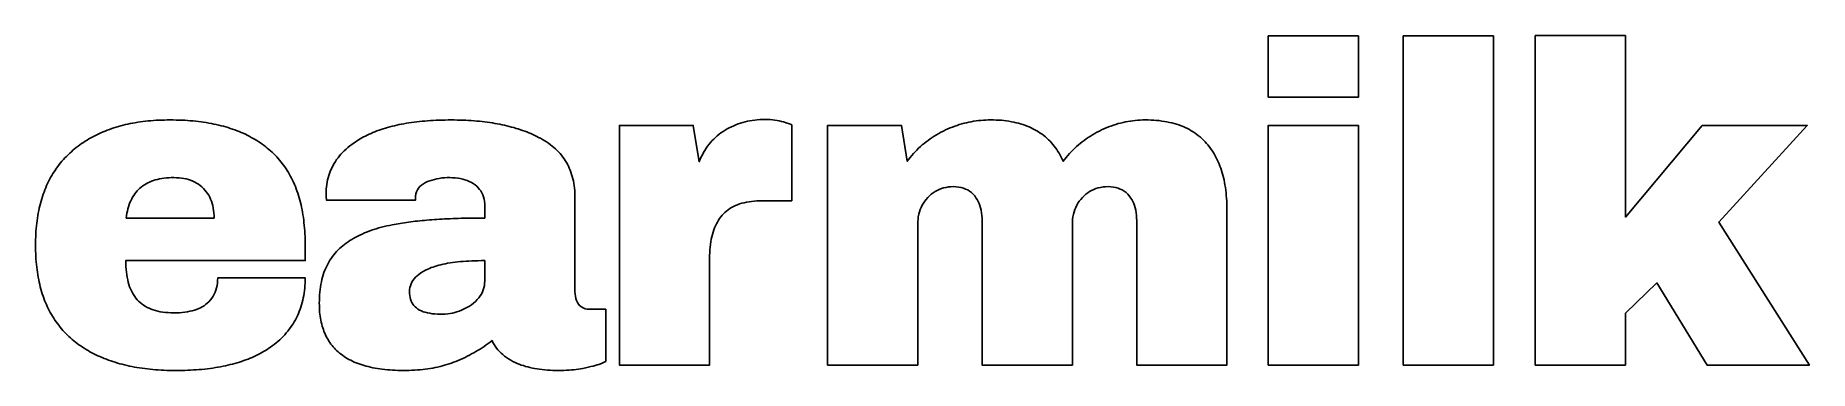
# Model space of a CAD drawing. Header units: millimetres. Extents: x 5 to 177, y 5 to 37.
import ezdxf

# ---------------------------------------------------------------- set-up
doc = ezdxf.new("R2010")
doc.units = ezdxf.units.MM
doc.layers.add('CUT', color=7, linetype='Continuous')

msp = doc.modelspace()

# ---------------------------------------------------------------- linework, layer by layer
at = {"layer": 'CUT'}
for points in [[(124.64, 31.49), (124.64, 37.43), (133.39, 37.43), (133.39, 31.49)], [(137.75, 5.53), (137.75, 37.43), (146.5, 37.43), (146.5, 5.53)], [(166.74, 28.76), (176.95, 28.76), (168.37, 19.39), (177.17, 5.53), (167.23, 5.53), (162.34, 13.49), (159.31, 10.54), (159.31, 5.53), (150.55, 5.53), (150.55, 37.47), (159.31, 37.47), (159.31, 19.87)], [(31.18, 17.14), (31.18, 15.65), (13.76, 15.65), (13.76, 15.36), (13.77, 15.07), (13.79, 14.8), (13.82, 14.54), (13.85, 14.28), (13.9, 14.03), (13.95, 13.79), (14, 13.56), (14.07, 13.34), (14.14, 13.12), (14.23, 12.92), (14.32, 12.72), (14.41, 12.53), (14.52, 12.35), (14.63, 12.18), (14.75, 12.02), (14.88, 11.86), (15.01, 11.72), (15.16, 11.58), (15.31, 11.45), (15.48, 11.33), (15.65, 11.22), (15.83, 11.12), (16.02, 11.03), (16.22, 10.95), (16.43, 10.87), (16.65, 10.8), (16.87, 10.75), (17.11, 10.7), (17.35, 10.66), (17.61, 10.63), (17.87, 10.61), (18.14, 10.59), (18.42, 10.59), (18.71, 10.59), (18.99, 10.6), (19.25, 10.62), (19.51, 10.65), (19.76, 10.69), (19.99, 10.74), (20.22, 10.79), (20.44, 10.85), (20.64, 10.92), (20.84, 11), (21.02, 11.08), (21.19, 11.18), (21.36, 11.28), (21.51, 11.39), (21.65, 11.51), (21.82, 11.67), (21.97, 11.84), (22.11, 12.01), (22.23, 12.2), (22.34, 12.39), (22.43, 12.59), (22.51, 12.8), (22.57, 13.02), (22.62, 13.24), (22.66, 13.48), (22.68, 13.72), (22.69, 13.98), (31.18, 13.98), (31.18, 13.72), (31.17, 13.47), (31.15, 13.22), (31.13, 12.98), (31.11, 12.74), (31.07, 12.5), (31.04, 12.27), (30.99, 12.04), (30.94, 11.81), (30.89, 11.59), (30.82, 11.37), (30.76, 11.15), (30.68, 10.93), (30.6, 10.72), (30.52, 10.52), (30.42, 10.31), (30.33, 10.11), (30.22, 9.92), (30.12, 9.72), (30, 9.53), (29.88, 9.35), (29.75, 9.17), (29.62, 8.99), (29.48, 8.81), (29.34, 8.64), (29.19, 8.47), (29.03, 8.3), (28.87, 8.14), (28.7, 7.98), (28.53, 7.82), (28.35, 7.67), (28.16, 7.52), (27.97, 7.38), (27.81, 7.26), (27.65, 7.15), (27.48, 7.04), (27.31, 6.94), (27.14, 6.83), (26.96, 6.73), (26.79, 6.63), (26.6, 6.54), (26.42, 6.45), (26.23, 6.36), (26.03, 6.27), (25.84, 6.19), (25.63, 6.11), (25.43, 6.03), (25.22, 5.96), (25.01, 5.88), (24.8, 5.81), (24.58, 5.75), (24.36, 5.68), (24.13, 5.62), (23.9, 5.57), (23.67, 5.51), (23.44, 5.46), (23.2, 5.41), (22.95, 5.36), (22.71, 5.32), (22.46, 5.28), (22.21, 5.24), (21.95, 5.2), (21.69, 5.17), (21.43, 5.14), (21.16, 5.11), (20.89, 5.09), (20.61, 5.07), (20.34, 5.05), (20.05, 5.04), (19.77, 5.02), (19.48, 5.01), (19.19, 5.01), (18.89, 5), (18.6, 5), (18.31, 5), (18.03, 5.01), (17.75, 5.01), (17.47, 5.02), (17.19, 5.04), (16.92, 5.05), (16.65, 5.07), (16.39, 5.1), (16.12, 5.12), (15.86, 5.15), (15.61, 5.18), (15.35, 5.21), (15.1, 5.25), (14.85, 5.29), (14.61, 5.33), (14.36, 5.38), (14.12, 5.43), (13.89, 5.48), (13.65, 5.54), (13.42, 5.6), (13.19, 5.66), (12.97, 5.72), (12.74, 5.79), (12.52, 5.86), (12.31, 5.93), (12.09, 6.01), (11.88, 6.09), (11.67, 6.17), (11.47, 6.25), (11.26, 6.34), (11.06, 6.43), (10.87, 6.52), (10.67, 6.62), (10.48, 6.72), (10.29, 6.82), (10.11, 6.93), (9.92, 7.04), (9.74, 7.15), (9.57, 7.26), (9.39, 7.38), (9.22, 7.5), (9.05, 7.63), (8.89, 7.75), (8.72, 7.88), (8.56, 8.01), (8.4, 8.15), (8.25, 8.29), (8.09, 8.44), (7.95, 8.59), (7.8, 8.74), (7.66, 8.89), (7.52, 9.05), (7.39, 9.21), (7.26, 9.38), (7.13, 9.54), (7, 9.71), (6.89, 9.89), (6.77, 10.07), (6.66, 10.25), (6.55, 10.43), (6.44, 10.62), (6.34, 10.81), (6.24, 11), (6.15, 11.2), (6.06, 11.39), (5.97, 11.6), (5.89, 11.8), (5.81, 12.01), (5.74, 12.22), (5.66, 12.44), (5.6, 12.66), (5.53, 12.88), (5.47, 13.11), (5.41, 13.33), (5.36, 13.57), (5.31, 13.8), (5.27, 14.04), (5.22, 14.28), (5.18, 14.52), (5.15, 14.77), (5.12, 15.02), (5.09, 15.28), (5.07, 15.53), (5.05, 15.79), (5.03, 16.06), (5.02, 16.32), (5.01, 16.59), (5, 16.87), (5, 17.14), (5, 17.42), (5.01, 17.69), (5.02, 17.96), (5.03, 18.23), (5.05, 18.5), (5.07, 18.76), (5.09, 19.02), (5.12, 19.27), (5.15, 19.52), (5.19, 19.77), (5.23, 20.02), (5.27, 20.26), (5.32, 20.5), (5.37, 20.73), (5.42, 20.97), (5.48, 21.2), (5.54, 21.42), (5.61, 21.64), (5.68, 21.87), (5.75, 22.08), (5.83, 22.3), (5.91, 22.51), (5.99, 22.71), (6.08, 22.92), (6.17, 23.12), (6.27, 23.32), (6.37, 23.51), (6.47, 23.71), (6.58, 23.89), (6.69, 24.08), (6.81, 24.26), (6.93, 24.44), (7.05, 24.62), (7.17, 24.79), (7.3, 24.96), (7.44, 25.13), (7.57, 25.29), (7.71, 25.45), (7.86, 25.61), (8.01, 25.76), (8.16, 25.92), (8.32, 26.06), (8.48, 26.21), (8.64, 26.35), (8.8, 26.48), (8.96, 26.61), (9.13, 26.74), (9.3, 26.87), (9.47, 26.99), (9.65, 27.11), (9.83, 27.23), (10.01, 27.34), (10.19, 27.45), (10.38, 27.56), (10.57, 27.66), (10.76, 27.76), (10.96, 27.86), (11.15, 27.95), (11.35, 28.04), (11.56, 28.13), (11.76, 28.21), (11.97, 28.29), (12.18, 28.37), (12.4, 28.45), (12.61, 28.52), (12.83, 28.59), (13.05, 28.65), (13.28, 28.71), (13.51, 28.77), (13.74, 28.83), (13.97, 28.88), (14.2, 28.93), (14.44, 28.98), (14.68, 29.02), (14.93, 29.06), (15.17, 29.1), (15.42, 29.13), (15.68, 29.16), (15.93, 29.19), (16.19, 29.21), (16.45, 29.23), (16.71, 29.25), (16.98, 29.26), (17.25, 29.27), (17.52, 29.28), (17.79, 29.29), (18.07, 29.29), (18.36, 29.29), (18.64, 29.28), (18.92, 29.27), (19.2, 29.26), (19.48, 29.25), (19.75, 29.23), (20.02, 29.21), (20.29, 29.19), (20.55, 29.16), (20.81, 29.13), (21.07, 29.1), (21.32, 29.07), (21.57, 29.03), (21.82, 28.99), (22.07, 28.94), (22.31, 28.89), (22.55, 28.84), (22.78, 28.79), (23.02, 28.73), (23.25, 28.67), (23.47, 28.61), (23.69, 28.54), (23.91, 28.47), (24.13, 28.4), (24.34, 28.32), (24.56, 28.24), (24.76, 28.16), (24.97, 28.08), (25.17, 27.99), (25.37, 27.9), (25.56, 27.8), (25.75, 27.71), (25.94, 27.6), (26.13, 27.5), (26.31, 27.39), (26.49, 27.29), (26.67, 27.17), (26.84, 27.06), (27.01, 26.94), (27.18, 26.82), (27.34, 26.69), (27.5, 26.56), (27.66, 26.43), (27.81, 26.3), (27.97, 26.16), (28.12, 26.01), (28.27, 25.86), (28.41, 25.71), (28.55, 25.56), (28.69, 25.4), (28.82, 25.24), (28.95, 25.07), (29.08, 24.9), (29.2, 24.73), (29.32, 24.56), (29.43, 24.38), (29.54, 24.2), (29.65, 24.01), (29.75, 23.82), (29.85, 23.63), (29.95, 23.44), (30.04, 23.24), (30.13, 23.03), (30.22, 22.83), (30.3, 22.62), (30.38, 22.41), (30.45, 22.19), (30.52, 21.97), (30.59, 21.75), (30.65, 21.52), (30.71, 21.29), (30.77, 21.06), (30.82, 20.82), (30.87, 20.58), (30.92, 20.34), (30.96, 20.09), (31, 19.84), (31.03, 19.58), (31.06, 19.33), (31.09, 19.07), (31.11, 18.8), (31.13, 18.53), (31.15, 18.26), (31.16, 17.99), (31.17, 17.71), (31.18, 17.43)], [(57.36, 21.72), (57.36, 12.66), (57.37, 12.41), (57.4, 12.19), (57.45, 11.97), (57.52, 11.78), (57.6, 11.59), (57.71, 11.42), (57.84, 11.28), (57.99, 11.16), (58.15, 11.06), (58.34, 10.99), (58.54, 10.95), (58.77, 10.94), (60.35, 10.94), (60.35, 5.88), (60.26, 5.83), (60.12, 5.76), (59.92, 5.69), (59.67, 5.59), (59.5, 5.54), (59.32, 5.48), (59.11, 5.42), (58.89, 5.37), (58.65, 5.31), (58.39, 5.25), (58.11, 5.2), (57.9, 5.16), (57.69, 5.13), (57.47, 5.1), (57.25, 5.07), (57.02, 5.05), (56.78, 5.03), (56.54, 5.02), (56.29, 5.01), (56.04, 5), (55.78, 5), (55.5, 5), (55.22, 5.01), (54.95, 5.02), (54.69, 5.04), (54.43, 5.06), (54.17, 5.09), (53.93, 5.12), (53.69, 5.15), (53.45, 5.19), (53.22, 5.24), (52.99, 5.29), (52.77, 5.34), (52.56, 5.4), (52.35, 5.47), (52.15, 5.53), (51.95, 5.61), (51.76, 5.69), (51.57, 5.77), (51.34, 5.88), (51.12, 6), (50.91, 6.13), (50.72, 6.26), (50.53, 6.4), (50.35, 6.54), (50.18, 6.69), (50.03, 6.84), (49.88, 7.01), (49.74, 7.17), (49.62, 7.35), (49.51, 7.53), (49.4, 7.71), (49.31, 7.9), (49.12, 7.76), (48.93, 7.62), (48.74, 7.48), (48.55, 7.34), (48.35, 7.21), (48.15, 7.08), (47.95, 6.96), (47.74, 6.83), (47.54, 6.72), (47.33, 6.6), (47.12, 6.49), (46.9, 6.38), (46.69, 6.27), (46.47, 6.17), (46.25, 6.07), (46.02, 5.97), (45.8, 5.88), (45.57, 5.79), (45.36, 5.71), (45.15, 5.64), (44.93, 5.57), (44.71, 5.51), (44.49, 5.45), (44.26, 5.39), (44.03, 5.33), (43.8, 5.29), (43.56, 5.24), (43.32, 5.2), (43.08, 5.16), (42.83, 5.13), (42.58, 5.1), (42.33, 5.07), (42.07, 5.05), (41.81, 5.03), (41.54, 5.02), (41.28, 5.01), (41, 5), (40.73, 5), (40.45, 5), (40.18, 5.01), (39.92, 5.02), (39.66, 5.03), (39.4, 5.05), (39.15, 5.07), (38.9, 5.09), (38.66, 5.12), (38.42, 5.15), (38.19, 5.19), (37.96, 5.23), (37.74, 5.27), (37.52, 5.32), (37.3, 5.37), (37.1, 5.42), (36.89, 5.48), (36.69, 5.54), (36.5, 5.61), (36.31, 5.68), (36.12, 5.75), (35.94, 5.82), (35.76, 5.91), (35.59, 5.99), (35.42, 6.08), (35.26, 6.17), (35.1, 6.26), (34.95, 6.36), (34.8, 6.47), (34.66, 6.57), (34.52, 6.68), (34.39, 6.8), (34.26, 6.92), (34.13, 7.04), (34.01, 7.16), (33.9, 7.29), (33.79, 7.42), (33.68, 7.56), (33.58, 7.7), (33.48, 7.85), (33.39, 7.99), (33.31, 8.14), (33.22, 8.3), (33.15, 8.46), (33.07, 8.62), (33, 8.79), (32.94, 8.96), (32.88, 9.13), (32.83, 9.31), (32.78, 9.49), (32.73, 9.68), (32.69, 9.87), (32.66, 10.06), (32.63, 10.25), (32.6, 10.46), (32.58, 10.66), (32.57, 10.87), (32.55, 11.08), (32.55, 11.29), (32.54, 11.51), (32.55, 11.79), (32.56, 12.07), (32.57, 12.33), (32.59, 12.6), (32.62, 12.85), (32.66, 13.11), (32.7, 13.35), (32.75, 13.59), (32.8, 13.83), (32.86, 14.06), (32.93, 14.28), (33, 14.5), (33.08, 14.71), (33.17, 14.92), (33.26, 15.12), (33.36, 15.32), (33.46, 15.51), (33.57, 15.69), (33.69, 15.87), (33.81, 16.04), (33.94, 16.21), (34.08, 16.37), (34.22, 16.53), (34.37, 16.68), (34.52, 16.82), (34.67, 16.96), (34.83, 17.09), (35, 17.22), (35.16, 17.35), (35.34, 17.47), (35.52, 17.59), (35.7, 17.71), (35.89, 17.82), (36.09, 17.93), (36.29, 18.03), (36.49, 18.13), (36.7, 18.23), (36.92, 18.33), (37.14, 18.42), (37.37, 18.5), (37.6, 18.59), (37.83, 18.67), (38.07, 18.74), (38.32, 18.82), (38.57, 18.88), (38.83, 18.95), (39.09, 19.01), (39.36, 19.07), (39.63, 19.12), (39.82, 19.16), (40.01, 19.19), (40.2, 19.23), (40.39, 19.26), (40.59, 19.29), (40.8, 19.32), (41, 19.35), (41.21, 19.38), (41.42, 19.41), (41.64, 19.43), (41.86, 19.46), (42.08, 19.48), (42.3, 19.51), (42.53, 19.53), (42.76, 19.55), (42.99, 19.57), (43.23, 19.59), (43.47, 19.61), (43.71, 19.63), (43.96, 19.64), (44.2, 19.66), (44.46, 19.68), (44.71, 19.69), (44.97, 19.7), (45.23, 19.71), (45.49, 19.73), (45.76, 19.74), (46.03, 19.74), (46.31, 19.75), (46.58, 19.76), (46.86, 19.77), (47.14, 19.77), (47.43, 19.78), (47.72, 19.78), (48.01, 19.78), (48.31, 19.78), (48.6, 19.78), (48.6, 20.93), (48.6, 21.17), (48.57, 21.4), (48.53, 21.62), (48.48, 21.83), (48.41, 22.03), (48.32, 22.22), (48.22, 22.4), (48.1, 22.56), (47.97, 22.72), (47.82, 22.86), (47.66, 23), (47.48, 23.12), (47.3, 23.23), (47.1, 23.33), (46.9, 23.41), (46.68, 23.49), (46.46, 23.55), (46.23, 23.61), (45.99, 23.65), (45.74, 23.68), (45.48, 23.69), (45.22, 23.7), (44.95, 23.7), (44.69, 23.68), (44.43, 23.66), (44.18, 23.62), (43.95, 23.58), (43.71, 23.53), (43.49, 23.46), (43.27, 23.39), (43.06, 23.31), (42.86, 23.22), (42.65, 23.1), (42.47, 22.97), (42.31, 22.83), (42.18, 22.67), (42.07, 22.5), (41.98, 22.32), (41.92, 22.12), (41.88, 21.9), (41.87, 21.68), (41.87, 21.5), (33.25, 21.5), (33.23, 21.62), (33.22, 21.76), (33.21, 21.93), (33.2, 22.12), (33.21, 22.35), (33.22, 22.58), (33.24, 22.81), (33.27, 23.03), (33.3, 23.25), (33.35, 23.47), (33.4, 23.68), (33.46, 23.89), (33.53, 24.1), (33.61, 24.3), (33.69, 24.5), (33.78, 24.69), (33.88, 24.89), (33.99, 25.08), (34.11, 25.26), (34.23, 25.44), (34.36, 25.62), (34.5, 25.8), (34.65, 25.97), (34.81, 26.13), (34.97, 26.3), (35.15, 26.46), (35.33, 26.62), (35.52, 26.77), (35.71, 26.92), (35.92, 27.07), (36.13, 27.21), (36.35, 27.35), (36.51, 27.45), (36.68, 27.55), (36.85, 27.64), (37.02, 27.73), (37.2, 27.82), (37.38, 27.9), (37.57, 27.98), (37.75, 28.06), (37.95, 28.14), (38.14, 28.22), (38.34, 28.29), (38.54, 28.36), (38.75, 28.43), (38.96, 28.49), (39.17, 28.55), (39.39, 28.61), (39.61, 28.67), (39.83, 28.73), (40.06, 28.78), (40.29, 28.83), (40.52, 28.88), (40.76, 28.92), (41, 28.96), (41.25, 29), (41.5, 29.04), (41.75, 29.07), (42, 29.1), (42.26, 29.13), (42.52, 29.16), (42.79, 29.18), (43.06, 29.21), (43.33, 29.23), (43.61, 29.24), (43.89, 29.26), (44.18, 29.27), (44.46, 29.28), (44.75, 29.28), (45.05, 29.29), (45.35, 29.29), (45.63, 29.29), (45.92, 29.28), (46.2, 29.28), (46.48, 29.27), (46.75, 29.26), (47.02, 29.24), (47.29, 29.22), (47.56, 29.2), (47.82, 29.18), (48.08, 29.16), (48.34, 29.13), (48.59, 29.1), (48.84, 29.07), (49.09, 29.03), (49.34, 29), (49.58, 28.95), (49.82, 28.91), (50.06, 28.87), (50.29, 28.82), (50.53, 28.77), (50.75, 28.71), (50.98, 28.66), (51.2, 28.6), (51.42, 28.54), (51.64, 28.47), (51.85, 28.41), (52.06, 28.34), (52.27, 28.27), (52.48, 28.19), (52.68, 28.12), (52.88, 28.04), (53.08, 27.96), (53.27, 27.87), (53.46, 27.78), (53.65, 27.69), (53.83, 27.6), (54.02, 27.51), (54.22, 27.39), (54.42, 27.27), (54.61, 27.15), (54.8, 27.03), (54.98, 26.89), (55.15, 26.76), (55.32, 26.62), (55.48, 26.48), (55.63, 26.33), (55.78, 26.18), (55.92, 26.02), (56.05, 25.86), (56.18, 25.69), (56.3, 25.52), (56.42, 25.35), (56.52, 25.17), (56.63, 24.99), (56.72, 24.8), (56.81, 24.61), (56.89, 24.41), (56.96, 24.21), (57.03, 24.01), (57.1, 23.8), (57.15, 23.58), (57.2, 23.37), (57.24, 23.14), (57.28, 22.92), (57.31, 22.69), (57.33, 22.45), (57.35, 22.21), (57.36, 21.97)], [(78.39, 28.8), (78.39, 21.46), (75.58, 21.46), (75.29, 21.45), (75.02, 21.44), (74.75, 21.42), (74.49, 21.39), (74.25, 21.36), (74, 21.32), (73.77, 21.26), (73.55, 21.21), (73.33, 21.14), (73.12, 21.07), (72.93, 20.98), (72.74, 20.89), (72.55, 20.8), (72.38, 20.69), (72.21, 20.58), (72.06, 20.46), (71.91, 20.33), (71.77, 20.19), (71.64, 20.05), (71.51, 19.9), (71.4, 19.74), (71.29, 19.57), (71.18, 19.39), (71.08, 19.21), (70.99, 19.02), (70.91, 18.83), (70.83, 18.62), (70.76, 18.41), (70.7, 18.19), (70.64, 17.96), (70.59, 17.73), (70.55, 17.48), (70.51, 17.23), (70.48, 16.97), (70.46, 16.71), (70.44, 16.44), (70.43, 16.16), (70.43, 15.87), (70.43, 5.53), (61.67, 5.53), (61.67, 28.76), (68.84, 28.76), (69.42, 25.24), (69.51, 25.47), (69.62, 25.7), (69.72, 25.92), (69.84, 26.14), (69.96, 26.34), (70.09, 26.55), (70.22, 26.74), (70.37, 26.93), (70.51, 27.11), (70.67, 27.28), (70.83, 27.44), (70.99, 27.6), (71.17, 27.76), (71.35, 27.9), (71.53, 28.04), (71.73, 28.17), (71.92, 28.3), (72.13, 28.42), (72.33, 28.53), (72.54, 28.63), (72.76, 28.73), (72.97, 28.82), (73.19, 28.9), (73.41, 28.97), (73.64, 29.04), (73.86, 29.1), (74.1, 29.16), (74.33, 29.2), (74.57, 29.24), (74.81, 29.27), (75.05, 29.3), (75.29, 29.32), (75.54, 29.33), (75.8, 29.33), (76.05, 29.33), (76.29, 29.32), (76.52, 29.3), (76.75, 29.27), (76.98, 29.24), (77.19, 29.2), (77.4, 29.15), (77.6, 29.09), (77.95, 28.98), (78.19, 28.9), (78.34, 28.84)], [(120.63, 20.58), (120.63, 5.53), (111.88, 5.53), (111.88, 19.52), (111.87, 19.79), (111.85, 20.04), (111.82, 20.29), (111.78, 20.53), (111.73, 20.76), (111.66, 20.98), (111.58, 21.18), (111.49, 21.38), (111.39, 21.57), (111.28, 21.75), (111.15, 21.92), (111, 22.09), (110.84, 22.24), (110.66, 22.38), (110.47, 22.5), (110.28, 22.59), (110.06, 22.68), (109.84, 22.74), (109.61, 22.78), (109.36, 22.81), (109.1, 22.82), (108.85, 22.81), (108.61, 22.79), (108.37, 22.75), (108.14, 22.7), (107.92, 22.64), (107.71, 22.56), (107.5, 22.46), (107.3, 22.35), (107.12, 22.23), (106.93, 22.09), (106.76, 21.93), (106.6, 21.76), (106.44, 21.58), (106.3, 21.4), (106.17, 21.21), (106.06, 21.01), (105.96, 20.8), (105.87, 20.59), (105.8, 20.37), (105.74, 20.14), (105.69, 19.91), (105.65, 19.67), (105.63, 19.42), (105.63, 19.17), (105.63, 5.53), (96.87, 5.53), (96.87, 19.52), (96.87, 19.79), (96.85, 20.04), (96.82, 20.29), (96.78, 20.53), (96.72, 20.76), (96.66, 20.98), (96.58, 21.18), (96.49, 21.38), (96.39, 21.57), (96.27, 21.75), (96.15, 21.92), (95.99, 22.09), (95.83, 22.24), (95.66, 22.38), (95.47, 22.5), (95.27, 22.59), (95.06, 22.68), (94.84, 22.74), (94.6, 22.78), (94.36, 22.81), (94.1, 22.82), (93.85, 22.81), (93.6, 22.79), (93.37, 22.75), (93.14, 22.7), (92.92, 22.64), (92.7, 22.56), (92.5, 22.46), (92.3, 22.35), (92.11, 22.23), (91.93, 22.09), (91.76, 21.93), (91.59, 21.76), (91.44, 21.58), (91.3, 21.4), (91.17, 21.21), (91.05, 21.01), (90.95, 20.8), (90.87, 20.59), (90.79, 20.37), (90.73, 20.14), (90.68, 19.91), (90.65, 19.67), (90.63, 19.42), (90.62, 19.17), (90.62, 5.53), (81.87, 5.53), (81.87, 28.76), (89.04, 28.76), (89.61, 25.28), (89.75, 25.48), (89.9, 25.66), (90.05, 25.85), (90.21, 26.03), (90.37, 26.2), (90.53, 26.37), (90.7, 26.54), (90.88, 26.7), (91.06, 26.86), (91.24, 27.02), (91.43, 27.17), (91.62, 27.31), (91.82, 27.45), (92.02, 27.59), (92.23, 27.72), (92.44, 27.85), (92.66, 27.97), (92.88, 28.09), (93.11, 28.21), (93.33, 28.32), (93.55, 28.41), (93.77, 28.51), (93.99, 28.6), (94.21, 28.68), (94.44, 28.76), (94.66, 28.83), (94.89, 28.9), (95.12, 28.96), (95.35, 29.02), (95.58, 29.07), (95.81, 29.12), (96.04, 29.16), (96.28, 29.19), (96.51, 29.22), (96.75, 29.24), (96.99, 29.26), (97.23, 29.28), (97.47, 29.29), (97.71, 29.29), (97.97, 29.29), (98.24, 29.28), (98.49, 29.26), (98.75, 29.25), (98.99, 29.22), (99.24, 29.19), (99.48, 29.16), (99.71, 29.12), (99.94, 29.07), (100.17, 29.02), (100.39, 28.97), (100.61, 28.91), (100.82, 28.84), (101.02, 28.77), (101.23, 28.7), (101.43, 28.61), (101.62, 28.53), (101.81, 28.44), (102, 28.34), (102.18, 28.24), (102.35, 28.13), (102.52, 28.01), (102.69, 27.9), (102.85, 27.77), (103.01, 27.64), (103.16, 27.51), (103.31, 27.37), (103.46, 27.22), (103.6, 27.07), (103.73, 26.92), (103.86, 26.76), (103.99, 26.59), (104.11, 26.42), (104.23, 26.24), (104.34, 26.06), (104.45, 25.88), (104.55, 25.68), (104.65, 25.49), (104.75, 25.28), (104.89, 25.48), (105.04, 25.66), (105.2, 25.85), (105.36, 26.03), (105.52, 26.2), (105.69, 26.37), (105.86, 26.54), (106.03, 26.7), (106.21, 26.86), (106.4, 27.02), (106.59, 27.17), (106.78, 27.31), (106.97, 27.45), (107.18, 27.59), (107.38, 27.72), (107.59, 27.85), (107.81, 27.97), (108.02, 28.09), (108.25, 28.21), (108.47, 28.32), (108.7, 28.43), (108.92, 28.52), (109.15, 28.62), (109.38, 28.7), (109.61, 28.78), (109.85, 28.86), (110.08, 28.93), (110.31, 28.99), (110.55, 29.05), (110.78, 29.1), (111.02, 29.14), (111.26, 29.18), (111.5, 29.21), (111.74, 29.24), (111.98, 29.26), (112.22, 29.28), (112.47, 29.29), (112.71, 29.29), (112.99, 29.29), (113.27, 29.28), (113.54, 29.26), (113.8, 29.24), (114.06, 29.22), (114.32, 29.18), (114.57, 29.15), (114.81, 29.1), (115.05, 29.05), (115.29, 29), (115.52, 28.94), (115.74, 28.87), (115.96, 28.8), (116.18, 28.72), (116.39, 28.64), (116.59, 28.55), (116.79, 28.45), (116.99, 28.35), (117.17, 28.24), (117.36, 28.13), (117.54, 28.01), (117.71, 27.89), (117.88, 27.76), (118.05, 27.62), (118.2, 27.48), (118.36, 27.33), (118.51, 27.18), (118.65, 27.02), (118.79, 26.86), (118.92, 26.7), (119.04, 26.53), (119.16, 26.36), (119.28, 26.18), (119.39, 26), (119.49, 25.82), (119.59, 25.63), (119.69, 25.43), (119.78, 25.23), (119.87, 25.03), (119.95, 24.82), (120.03, 24.61), (120.1, 24.39), (120.17, 24.17), (120.23, 23.94), (120.29, 23.71), (120.35, 23.47), (120.4, 23.23), (120.44, 22.99), (120.48, 22.74), (120.52, 22.48), (120.55, 22.22), (120.57, 21.96), (120.59, 21.69), (120.61, 21.42), (120.62, 21.14), (120.63, 20.86)], [(124.64, 5.53), (124.64, 28.76), (133.39, 28.76), (133.39, 5.53)], [(13.8, 19.78), (22.34, 19.78), (22.33, 20.04), (22.31, 20.28), (22.29, 20.52), (22.25, 20.75), (22.2, 20.98), (22.15, 21.19), (22.08, 21.4), (22, 21.6), (21.91, 21.79), (21.81, 21.98), (21.7, 22.16), (21.58, 22.33), (21.44, 22.49), (21.3, 22.64), (21.15, 22.79), (20.99, 22.92), (20.82, 23.05), (20.64, 23.16), (20.46, 23.26), (20.27, 23.36), (20.06, 23.44), (19.85, 23.51), (19.64, 23.57), (19.41, 23.61), (19.17, 23.65), (18.93, 23.68), (18.68, 23.69), (18.42, 23.7), (18.17, 23.7), (17.93, 23.69), (17.7, 23.67), (17.47, 23.64), (17.25, 23.61), (17.04, 23.57), (16.83, 23.52), (16.63, 23.47), (16.44, 23.41), (16.25, 23.34), (16.07, 23.26), (15.89, 23.18), (15.73, 23.09), (15.57, 23), (15.41, 22.89), (15.27, 22.78), (15.13, 22.66), (14.99, 22.53), (14.87, 22.4), (14.75, 22.26), (14.63, 22.11), (14.53, 21.96), (14.43, 21.8), (14.34, 21.63), (14.25, 21.45), (14.17, 21.27), (14.1, 21.08), (14.03, 20.88), (13.97, 20.68), (13.92, 20.46), (13.87, 20.24), (13.83, 20.02)], [(41.3, 12.66), (41.31, 12.45), (41.33, 12.26), (41.36, 12.07), (41.41, 11.9), (41.47, 11.73), (41.54, 11.58), (41.63, 11.43), (41.73, 11.3), (41.85, 11.17), (41.98, 11.06), (42.12, 10.95), (42.28, 10.86), (42.45, 10.78), (42.63, 10.7), (42.83, 10.64), (43.04, 10.58), (43.26, 10.54), (43.5, 10.5), (43.75, 10.48), (44.01, 10.46), (44.29, 10.46), (44.54, 10.46), (44.77, 10.47), (45.01, 10.5), (45.24, 10.53), (45.46, 10.57), (45.69, 10.63), (45.9, 10.69), (46.12, 10.76), (46.33, 10.84), (46.53, 10.93), (46.73, 11.03), (46.93, 11.13), (47.12, 11.25), (47.31, 11.38), (47.51, 11.54), (47.7, 11.7), (47.87, 11.87), (48.03, 12.04), (48.16, 12.23), (48.28, 12.41), (48.38, 12.61), (48.46, 12.81), (48.52, 13.01), (48.57, 13.23), (48.59, 13.44), (48.6, 13.67), (48.6, 15.65), (48.28, 15.65), (47.97, 15.64), (47.66, 15.63), (47.36, 15.62), (47.07, 15.61), (46.79, 15.59), (46.51, 15.57), (46.24, 15.55), (45.98, 15.52), (45.72, 15.49), (45.47, 15.46), (45.23, 15.43), (45, 15.39), (44.78, 15.35), (44.56, 15.3), (44.35, 15.25), (44.14, 15.2), (43.95, 15.15), (43.76, 15.09), (43.58, 15.03), (43.41, 14.97), (43.24, 14.9), (43.08, 14.83), (42.84, 14.71), (42.61, 14.59), (42.4, 14.46), (42.21, 14.32), (42.04, 14.18), (41.88, 14.04), (41.75, 13.88), (41.63, 13.72), (41.53, 13.56), (41.45, 13.39), (41.38, 13.22), (41.34, 13.03), (41.31, 12.85)]]:
    msp.add_lwpolyline(points, close=True, dxfattribs=at)

doc.saveas('drawing.dxf')
